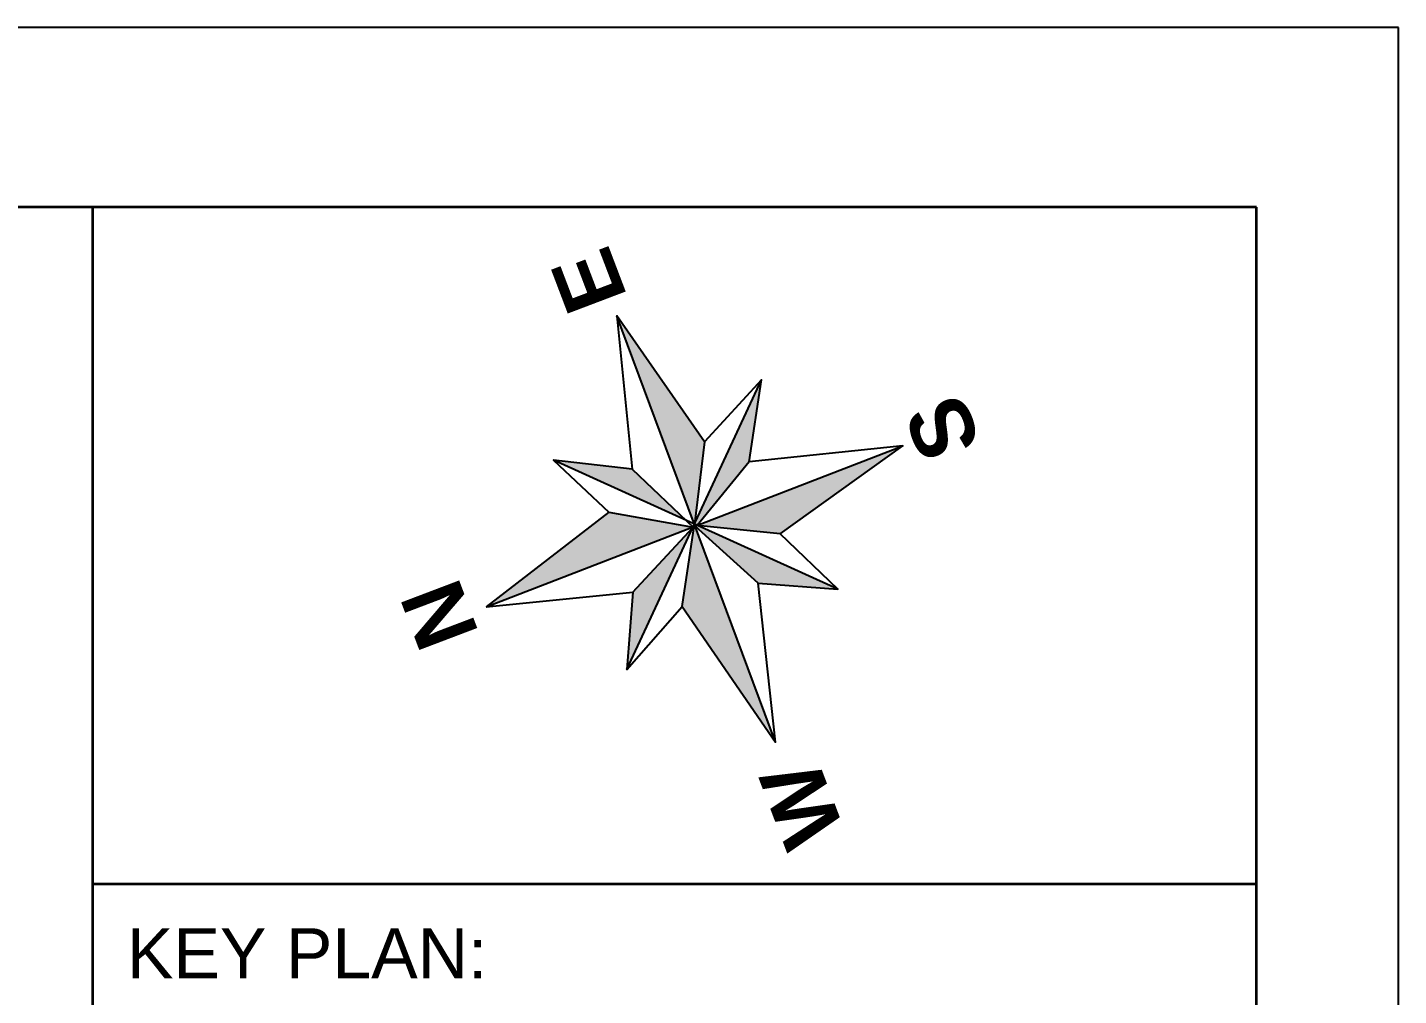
# Model space of a CAD drawing. Header units: metres. Extents: x 625987 to 635197, y 3048449 to 3066446.
# Drawn here: x 634602.9 to 634678.8, y 3063222.9 to 3063276.5 of the extents above; entities that cross this region are included whole.
import ezdxf

# ---------------------------------------------------------------- set-up
doc = ezdxf.new("R2010")
doc.units = ezdxf.units.M
doc.layers.add('BUILDING', color=10, linetype='Continuous')
doc.layers.add('CHAINAGE', color=7, linetype='Continuous')
doc.styles.add('ARIAL', font='arial.ttf')
doc.styles.add('ROMANS', font='arial.ttf')

# ---------------------------------------------------------------- blocks, each defined once
blk = doc.blocks.new('north')
at = {"layer": 'CHAINAGE'}
h = blk.add_hatch(color=256, dxfattribs=at)
h.paths.add_polyline_path([(0.083, -14.219), (0, 0), (-2.415, -4.822)])
h.paths.add_polyline_path([(-4.878, -2.362), (-7.075, -7.016), (0, 0), (-0.001, 0.135)])
h.paths.add_polyline_path([(-14.864, 0.231), (-0.001, 0.135), (-0.001, 0.216), (-4.546, 2.757)])
h.paths.add_polyline_path([(-2.549, 5.416), (-7.075, 7.544), (-0.002, 0.285)])
h.paths.add_polyline_path([(2.813, 5.017), (-0.086, 14.591), (-0.002, 0.285)])
h.paths.add_polyline_path([(0.559, 0.554), (4.883, 2.635), (7.231, 7.17)])
h.paths.add_polyline_path([(4.87, -2.366), (14.487, 0.042), (0.145, 0.134)])
h.paths.add_polyline_path([(2.654, -4.591), (7.314, -7.223), (0.145, 0.134), (0.136, 0.134), (0, 0)])
for p, q in [((-0.086, 14.591), (0.083, -14.219)), ((-7.075, 7.544), (7.314, -7.223)), ((-7.075, -7.016), (7.231, 7.17)), ((-2.549, 5.416), (-0.002, 0.285)), ((2.813, 5.017), (-0.002, 0.285)), ((-4.546, 2.757), (0.145, 0.134)), ((4.883, 2.635), (-0.002, 0.285)), ((-14.864, 0.231), (14.487, 0.042)), ((-4.878, -2.362), (-0.001, 0.135)), ((4.87, -2.366), (0.145, 0.134)), ((-2.415, -4.822), (0, 0)), ((2.654, -4.591), (0, 0))]:
    blk.add_line(p, q, dxfattribs=at)
blk.add_lwpolyline([(-0.086, 14.591), (-2.549, 5.416), (-7.075, 7.544), (-4.546, 2.757), (-14.864, 0.231), (-4.878, -2.362), (-7.075, -7.016), (-2.415, -4.822), (0.083, -14.219), (2.654, -4.591), (7.314, -7.223), (4.87, -2.366), (14.487, 0.042), (4.883, 2.635), (7.231, 7.17), (2.813, 5.017)], close=True, dxfattribs=at)
at = {"layer": 'CHAINAGE', "char_height": 4, "width": 207.53832, "attachment_point": 1, "style": 'ROMANS'}
for s, insert in [('{\\fArial|b1|i0|c0|p34;N}', (-1.521, 19.613)), ('{\\fArial|b1|i0|c0|p34;E}', (15.373, 2.948)), ('{\\fArial|b1|i0|c0|p34;W}', (-21.866, 2.084)), ('{\\fArial|b1|i0|c0|p34;S}', (-1.647, -15.009))]:
    blk.add_mtext(s, dxfattribs=dict(at, insert=insert))

msp = doc.modelspace()

# ---------------------------------------------------------------- linework, layer by layer
at = {"color": 6, "linetype": 'Continuous', "lineweight": 35}
for p, q in [((634670.904, 3063266.568, 24561121.52), (634063.981, 3063266.568, 24561121.52)), ((634670.904, 3063266.568, 24561121.52), (634063.981, 3063266.568, 24561121.52)), ((634606.5, 3062869.151, 24561121.52), (634606.5, 3063266.568, 24561121.52)), ((634606.5, 3062869.151, 24561121.52), (634606.5, 3063266.568, 24561121.52)), ((634670.904, 3062842.068, 24561121.52), (634670.904, 3063266.568, 24561121.52)), ((634670.904, 3062842.068, 24561121.52), (634670.904, 3063266.568, 24561121.52)), ((634606.5, 3063229.11, 24561121.52), (634670.904, 3063229.11, 24561121.52)), ((634606.5, 3063229.11, 24561121.52), (634670.904, 3063229.11, 24561121.52))]:
    msp.add_line(p, q, dxfattribs=at)
at = {"layer": 'BUILDING'}
msp.add_line((634678.758, 3062831.021, 24561121.52), (634678.758, 3063276.521, 24561121.52), dxfattribs=at)
msp.add_line((634678.758, 3062831.021, 24561121.52), (634678.758, 3063276.521, 24561121.52), dxfattribs=at)
at = {"layer": 'Defpoints'}
for p, q in [((634678.758, 3063276.521, 24561121.52), (634048.758, 3063276.521, 24561121.52)), ((634678.758, 3062831.021, 24561121.52), (634678.758, 3063276.521, 24561121.52)), ((634678.758, 3062831.021, 24561121.52), (634678.758, 3063276.521, 24561121.52)), ((634678.758, 3062831.021, 24561121.52), (634678.758, 3063276.521, 24561121.52)), ((634678.758, 3062831.021, 24561121.52), (634678.758, 3063276.521, 24561121.52))]:
    msp.add_line(p, q, dxfattribs=at)

# ---------------------------------------------------------------- block references
at = {"xscale": 0.8578230419015453, "yscale": 0.8578229721833281, "zscale": 0.8578228913247585, "rotation": 110.8027523221049}
msp.add_blockref('north', (634639.939, 3063248.954, -1309.12), dxfattribs=at)

# ---------------------------------------------------------------- texts
at = {"color": 7, "linetype": 'Continuous', "style": 'ARIAL', "width": 1}
msp.add_text('KEY PLAN:', height=2.7644, dxfattribs=at).set_placement((634608.376, 3063223.89, 24561121.52))
msp.add_text('KEY PLAN:', height=2.7644, dxfattribs=at).set_placement((634608.376, 3063223.89, 24561121.52))

doc.saveas('drawing.dxf')
